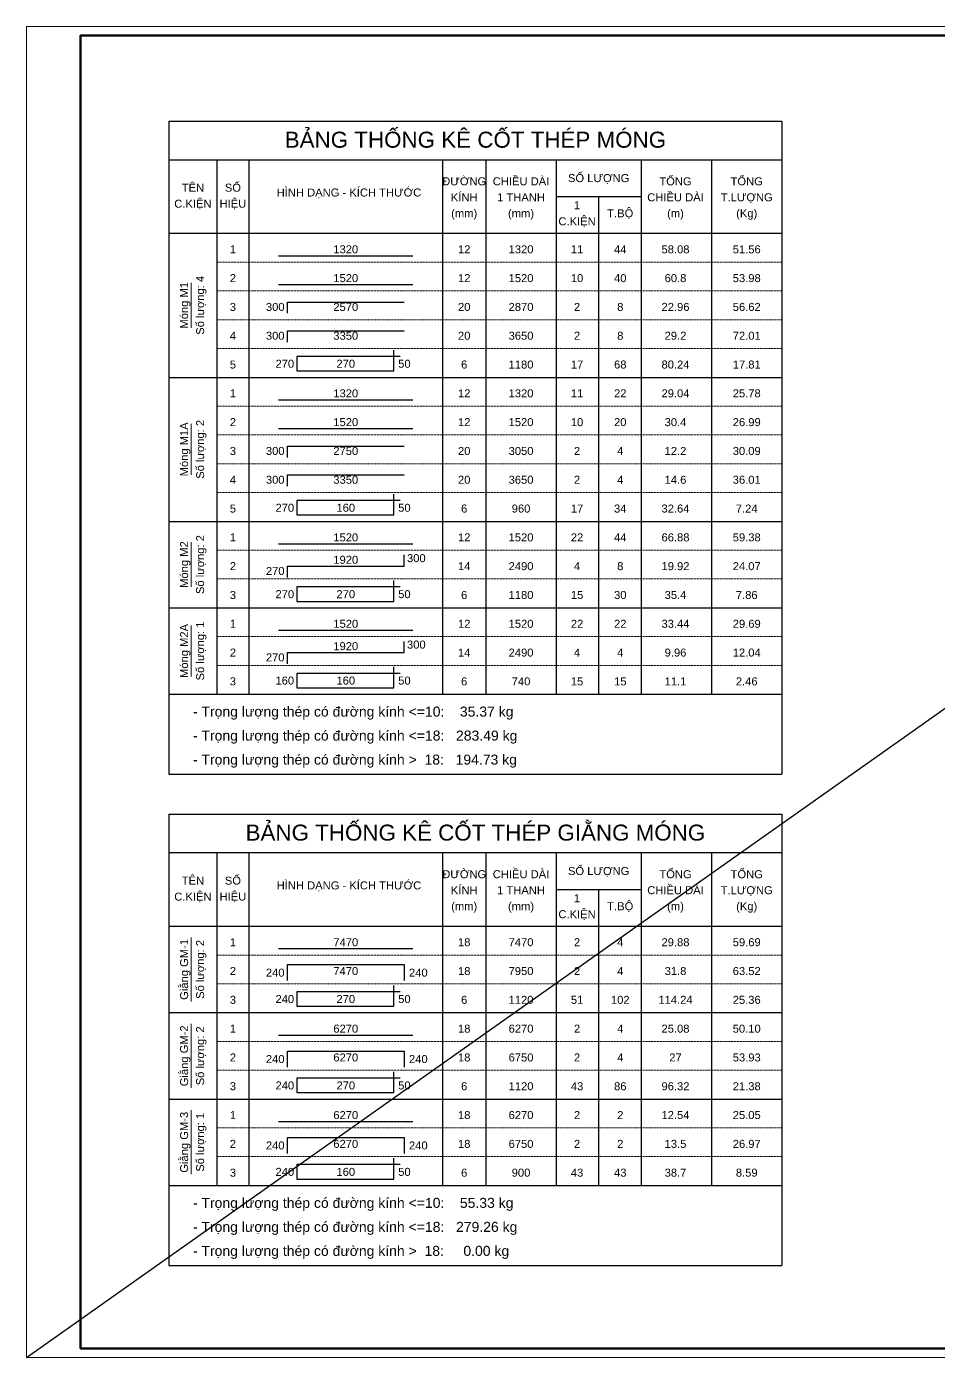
# Model space of a CAD drawing. Header units: millimetres. Extents: x -178395 to 493851, y -561170 to -280028.
# Drawn here: x 355251 to 369492, y -471455 to -450665 of the extents above; entities that cross this region are included whole.
import ezdxf
from ezdxf.enums import TextEntityAlignment as Align

# ---------------------------------------------------------------- set-up
doc = ezdxf.new("R2010")
doc.units = ezdxf.units.MM
doc.header["$MEASUREMENT"] = 0
doc.linetypes.add('HIDDEN', pattern=[0.375, 0.25, -0.125])
doc.layers.get('Defpoints').update_dxf_attribs({"color": 1})
doc.layers.add('KCS_Plotter', color=11, linetype='Continuous', plot=False)
for name, color, linetype, lineweight in [('Khungten_LCDI', 7, 'Continuous', 5), ('LC MANH DUT', 35, 'HIDDEN', 5), ('LC Net dam 1', 30, 'Continuous', 30), ('LC Net thay', 63, 'Continuous', 25), ('LC Text1', 3, 'Continuous', 20)]:
    doc.layers.add(name, color=color, linetype=linetype, lineweight=lineweight)
doc.styles.add('Hoa', font='micross_0.ttf')
doc.styles.add('Khungten', font='VHAVAN.TTF', dxfattribs={"width": 0.9, "height": 5000})
doc.styles.add('LC 1', font='VHAVANB.TTF')
doc.styles.add('Thuong', font='micross_0.ttf')
doc.styles.add('Title', font='VHBLACK.TTF', dxfattribs={"width": 0.8})

# ---------------------------------------------------------------- blocks, each defined once
blk = doc.blocks.new('lcdi fix')
at = {"layer": 'Defpoints', "lineweight": 0}
blk.add_lwpolyline([(-1200, -14850), (-1200, 14850), (40800, 14850), (40800, -14850)], close=True, dxfattribs=at)
at = {"layer": 'Khungten_LCDI', "color": 5, "lineweight": 60}
blk.add_lwpolyline([(0, -14650), (0, 14650), (40600, 14650), (40600, -14650)], close=True, dxfattribs=at)
at = {"color": 7, "style": 'Khungten', "width": 0.8}
for tag, p in [('REVISION', (39499, -10746)), ('NGAYHT', (39546, -11609))]:
    blk.add_attdef(tag, text='', height=200, dxfattribs=at).set_placement(p, align=Align.CENTER)
at = {"layer": 'LC Text1', "color": 3, "style": 'LC 1', "width": 1.834006}
for tag, p, p2 in [('TENBANVE1', (36913, -8886), (40339, -8886)), ('TENBANVE2', (36913, -9562), (40339, -9562))]:
    blk.add_attdef(tag, text='', height=250, dxfattribs=at).set_placement(p, p2, align=Align.FIT)
at = {"layer": 'LC Text1', "style": 'Title', "width": 0.7}
blk.add_attdef('SOBANVE', text='', height=250, dxfattribs=at).set_placement((39562, -13896), align=Align.CENTER)

msp = doc.modelspace()

# ---------------------------------------------------------------- linework, layer by layer
at = {"layer": 'KCS_Plotter', "ltscale": 250}
msp.add_line((355251, -471455.4), (384651, -450665.4), dxfattribs=at)
at = {"layer": 'LC MANH DUT'}
for p, q in [((358223.1, -454344.5), (367048.1, -454344.5)), ((358223.1, -454794.5), (367048.1, -454794.5)), ((358223.1, -455244.5), (367048.1, -455244.5)), ((358223.1, -455694.5), (367048.1, -455694.5)), ((358223.1, -456144.5), (367048.1, -456144.5)), ((358223.1, -456594.5), (367048.1, -456594.5)), ((358223.1, -457044.5), (367048.1, -457044.5)), ((358223.1, -457494.5), (367048.1, -457494.5)), ((358223.1, -457944.5), (367048.1, -457944.5)), ((358223.1, -458394.5), (367048.1, -458394.5)), ((358223.1, -458844.5), (367048.1, -458844.5)), ((358223.1, -459294.5), (367048.1, -459294.5)), ((358223.1, -459744.5), (367048.1, -459744.5)), ((358223.1, -460194.5), (367048.1, -460194.5)), ((358223.1, -460644.5), (367048.1, -460644.5)), ((358223.1, -461094.5), (367048.1, -461094.5)), ((358223.1, -465169.5), (367048.1, -465169.5)), ((358223.1, -465619.5), (367048.1, -465619.5)), ((358223.1, -466069.5), (367048.1, -466069.5)), ((358223.1, -466519.5), (367048.1, -466519.5)), ((358223.1, -466969.5), (367048.1, -466969.5)), ((358223.1, -467419.5), (367048.1, -467419.5)), ((358223.1, -467869.5), (367048.1, -467869.5)), ((358223.1, -468319.5), (367048.1, -468319.5)), ((358223.1, -468769.5), (367048.1, -468769.5))]:
    msp.add_line(p, q, dxfattribs=at)
at = {"layer": 'LC Net dam 1'}
for points in [[(359185.6, -454244.5), (361285.6, -454244.5)], [(359185.6, -454694.5), (361285.6, -454694.5)], [(359323.1, -455144.5), (359323.1, -454969.5), (361148.1, -454969.5)], [(359323.1, -455594.5), (359323.1, -455419.5), (361148.1, -455419.5)], [(361085.6, -455819.5), (359473.1, -455819.5), (359473.1, -456044.5), (360985.6, -456044.5), (360985.6, -455719.5)], [(359185.6, -456494.5), (361285.6, -456494.5)], [(359185.6, -456944.5), (361285.6, -456944.5)], [(359323.1, -457394.5), (359323.1, -457219.5), (361148.1, -457219.5)], [(359323.1, -457844.5), (359323.1, -457669.5), (361148.1, -457669.5)], [(361085.6, -458069.5), (359473.1, -458069.5), (359473.1, -458294.5), (360985.6, -458294.5), (360985.6, -457969.5)], [(359185.6, -458744.5), (361285.6, -458744.5)], [(359323.1, -459269.5), (359323.1, -459094.5), (361148.1, -459094.5), (361148.1, -458919.5)], [(361085.6, -459419.5), (359473.1, -459419.5), (359473.1, -459644.5), (360985.6, -459644.5), (360985.6, -459319.5)], [(359185.6, -460094.5), (361285.6, -460094.5)], [(359323.1, -460619.5), (359323.1, -460444.5), (361148.1, -460444.5), (361148.1, -460269.5)], [(361085.6, -460769.5), (359473.1, -460769.5), (359473.1, -460994.5), (360985.6, -460994.5), (360985.6, -460669.5)], [(359185.6, -465069.5), (361285.6, -465069.5)], [(359323.1, -465569.5), (359323.1, -465319.5), (361148.1, -465319.5), (361148.1, -465569.5)], [(361085.6, -465744.5), (359473.1, -465744.5), (359473.1, -465969.5), (360985.6, -465969.5), (360985.6, -465644.5)], [(359185.6, -466419.5), (361285.6, -466419.5)], [(359323.1, -466919.5), (359323.1, -466669.5), (361148.1, -466669.5), (361148.1, -466919.5)], [(361085.6, -467094.5), (359473.1, -467094.5), (359473.1, -467319.5), (360985.6, -467319.5), (360985.6, -466994.5)], [(359185.6, -467769.5), (361285.6, -467769.5)], [(359323.1, -468269.5), (359323.1, -468019.5), (361148.1, -468019.5), (361148.1, -468269.5)], [(361085.6, -468444.5), (359473.1, -468444.5), (359473.1, -468669.5), (360985.6, -468669.5), (360985.6, -468344.5)]]:
    msp.add_lwpolyline(points, dxfattribs=at)
at = {"layer": 'LC Net thay'}
for p, q in [((357473.1, -452144.5), (367048.1, -452144.5)), ((357473.1, -452144.5), (357473.1, -462344.5)), ((367048.1, -452144.5), (367048.1, -462344.5)), ((357473.1, -452744.5), (367048.1, -452744.5)), ((358223.1, -452744.5), (358223.1, -461094.5)), ((358723.1, -452744.5), (358723.1, -461094.5)), ((361748.1, -452744.5), (361748.1, -461094.5)), ((362423.1, -452744.5), (362423.1, -461094.5)), ((363523.1, -452744.5), (363523.1, -461094.5)), ((364848.1, -452744.5), (364848.1, -461094.5)), ((365948.1, -452744.5), (365948.1, -461094.5)), ((363523.1, -453319.5), (364848.1, -453319.5)), ((364185.6, -453319.5), (364185.6, -461094.5)), ((357473.1, -453894.5), (367048.1, -453894.5)), ((357473.1, -456144.5), (367048.1, -456144.5)), ((357473.1, -458394.5), (367048.1, -458394.5)), ((357473.1, -459744.5), (367048.1, -459744.5)), ((357473.1, -461094.5), (367048.1, -461094.5)), ((357473.1, -461094.5), (367048.1, -461094.5)), ((357473.1, -462344.5), (367048.1, -462344.5)), ((357473.1, -462969.5), (367048.1, -462969.5)), ((357473.1, -462969.5), (357473.1, -470019.5)), ((367048.1, -462969.5), (367048.1, -470019.5)), ((357473.1, -463569.5), (367048.1, -463569.5)), ((358223.1, -463569.5), (358223.1, -468769.5)), ((358723.1, -463569.5), (358723.1, -468769.5)), ((361748.1, -463569.5), (361748.1, -468769.5)), ((362423.1, -463569.5), (362423.1, -468769.5)), ((363523.1, -463569.5), (363523.1, -468769.5)), ((364848.1, -463569.5), (364848.1, -468769.5)), ((365948.1, -463569.5), (365948.1, -468769.5)), ((363523.1, -464144.5), (364848.1, -464144.5)), ((364185.6, -464144.5), (364185.6, -468769.5)), ((357473.1, -464719.5), (367048.1, -464719.5)), ((357473.1, -466069.5), (367048.1, -466069.5)), ((357473.1, -467419.5), (367048.1, -467419.5)), ((357473.1, -468769.5), (367048.1, -468769.5)), ((357473.1, -468769.5), (367048.1, -468769.5)), ((357473.1, -470019.5), (367048.1, -470019.5))]:
    msp.add_line(p, q, dxfattribs=at)
at = {"layer": 'LC Text1'}
for p, q in [((357823.1, -455369.5), (357823.1, -454669.5)), ((357823.1, -457669.5), (357823.1, -456869.5)), ((357823.1, -459419.5), (357823.1, -458719.5)), ((357823.1, -460819.5), (357823.1, -460019.5)), ((357823.1, -465894.5), (357823.1, -464894.5)), ((357823.1, -467244.5), (357823.1, -466244.5)), ((357823.1, -468594.5), (357823.1, -467594.5))]:
    msp.add_line(p, q, dxfattribs=at)

# ---------------------------------------------------------------- block references
at = {"layer": 'LC Net thay', "xscale": 0.7, "yscale": 0.7, "zscale": 0.7}
msp.add_blockref('lcdi fix', (356091, -461060.4), dxfattribs=at)

# ---------------------------------------------------------------- texts
at = {"layer": 'LC Text1', "color": 4, "style": 'Hoa'}
for s, p in [('BẢNG THỐNG KÊ CỐT THÉP MÓNG', (362260.6, -452557)), ('BẢNG THỐNG KÊ CỐT THÉP GIẰNG MÓNG', (362260.6, -463382))]:
    msp.add_text(s, height=250, dxfattribs=at).set_placement(p, align=Align.CENTER)
at = {"layer": 'LC Text1'}
for s, style, p in [('ĐƯỜNG', 'Hoa', (362085.6, -453144.5)), ('CHIỀU DÀI', 'Hoa', (362973.1, -453144.5)), ('SỐ LƯỢNG', 'Hoa', (364185.6, -453094.5)), ('TỔNG', 'Hoa', (365385.6, -453144.5)), ('TỔNG', 'Hoa', (366498.1, -453144.5)), ('TÊN', 'Hoa', (357848.1, -453244.5)), ('SỐ', 'Hoa', (358473.1, -453244.5)), ('HÌNH DẠNG - KÍCH THƯỚC', 'Hoa', (360285.6, -453319.5)), ('C.KIỆN', 'Hoa', (357848.1, -453494.5)), ('HIỆU', 'Hoa', (358473.1, -453494.5)), ('KÍNH', 'Hoa', (362085.6, -453394.5)), ('1 THANH', 'Hoa', (362973.1, -453394.5)), ('1', 'Hoa', (363848.1, -453519.5)), ('CHIỀU DÀI', 'Hoa', (365385.6, -453394.5)), ('T.LƯỢNG', 'Hoa', (366498.1, -453394.5)), ('(mm)', 'Thuong', (362085.6, -453644.5)), ('(mm)', 'Thuong', (362973.1, -453644.5)), ('C.KIỆN', 'Hoa', (363848.1, -453769.5)), ('T.BỘ', 'Hoa', (364523.1, -453644.5)), ('(m)', 'Thuong', (365385.6, -453644.5)), ('(Kg)', 'Thuong', (366498.1, -453644.5)), ('ĐƯỜNG', 'Hoa', (362085.6, -463969.5)), ('CHIỀU DÀI', 'Hoa', (362973.1, -463969.5)), ('SỐ LƯỢNG', 'Hoa', (364185.6, -463919.5)), ('TỔNG', 'Hoa', (365385.6, -463969.5)), ('TỔNG', 'Hoa', (366498.1, -463969.5)), ('TÊN', 'Hoa', (357848.1, -464069.5)), ('SỐ', 'Hoa', (358473.1, -464069.5)), ('HÌNH DẠNG - KÍCH THƯỚC', 'Hoa', (360285.6, -464144.5)), ('C.KIỆN', 'Hoa', (357848.1, -464319.5)), ('HIỆU', 'Hoa', (358473.1, -464319.5)), ('KÍNH', 'Hoa', (362085.6, -464219.5)), ('1 THANH', 'Hoa', (362973.1, -464219.5)), ('1', 'Hoa', (363848.1, -464344.5)), ('CHIỀU DÀI', 'Hoa', (365385.6, -464219.5)), ('T.LƯỢNG', 'Hoa', (366498.1, -464219.5)), ('(mm)', 'Thuong', (362085.6, -464469.5)), ('(mm)', 'Thuong', (362973.1, -464469.5)), ('C.KIỆN', 'Hoa', (363848.1, -464594.5)), ('T.BỘ', 'Hoa', (364523.1, -464469.5)), ('(m)', 'Thuong', (365385.6, -464469.5)), ('(Kg)', 'Thuong', (366498.1, -464469.5))]:
    msp.add_text(s, height=125, dxfattribs=dict(at, style=style)).set_placement(p, align=Align.CENTER)
at = {"layer": 'LC Text1', "style": 'Hoa'}
for s, p in [('1', (358473.1, -454244.5)), ('1320', (360235.6, -454244.5)), ('12', (362085.6, -454244.5)), ('1320', (362973.1, -454244.5)), ('11', (363848.1, -454244.5)), ('44', (364523.1, -454244.5)), ('58.08', (365385.6, -454244.5)), ('51.56', (366498.1, -454244.5)), ('2', (358473.1, -454694.5)), ('1520', (360235.6, -454694.5)), ('12', (362085.6, -454694.5)), ('1520', (362973.1, -454694.5)), ('10', (363848.1, -454694.5)), ('40', (364523.1, -454694.5)), ('60.8', (365385.6, -454694.5)), ('53.98', (366498.1, -454694.5)), ('3', (358473.1, -455144.5)), ('2570', (360235.6, -455144.5)), ('20', (362085.6, -455144.5)), ('4', (358473.1, -455594.5)), ('3350', (360235.6, -455594.5)), ('20', (362085.6, -455594.5)), ('5', (358473.1, -456044.5)), ('270', (360235.6, -456032)), ('6', (362085.6, -456044.5)), ('1', (358473.1, -456494.5)), ('1320', (360235.6, -456494.5)), ('12', (362085.6, -456494.5)), ('1320', (362973.1, -456494.5)), ('11', (363848.1, -456494.5)), ('22', (364523.1, -456494.5)), ('29.04', (365385.6, -456494.5)), ('25.78', (366498.1, -456494.5)), ('2', (358473.1, -456944.5)), ('1520', (360235.6, -456944.5)), ('12', (362085.6, -456944.5)), ('1520', (362973.1, -456944.5)), ('10', (363848.1, -456944.5)), ('20', (364523.1, -456944.5)), ('30.4', (365385.6, -456944.5)), ('26.99', (366498.1, -456944.5)), ('3', (358473.1, -457394.5)), ('2750', (360235.6, -457394.5)), ('20', (362085.6, -457394.5)), ('4', (358473.1, -457844.5)), ('3350', (360235.6, -457844.5)), ('20', (362085.6, -457844.5)), ('5', (358473.1, -458294.5)), ('160', (360235.6, -458282)), ('6', (362085.6, -458294.5)), ('1', (358473.1, -458744.5)), ('1520', (360235.6, -458744.5)), ('12', (362085.6, -458744.5)), ('1520', (362973.1, -458744.5)), ('22', (363848.1, -458744.5)), ('44', (364523.1, -458744.5)), ('66.88', (365385.6, -458744.5)), ('59.38', (366498.1, -458744.5)), ('2', (358473.1, -459194.5)), ('1920', (360235.6, -459094.5)), ('14', (362085.6, -459194.5)), ('3', (358473.1, -459644.5)), ('270', (360235.6, -459632)), ('6', (362085.6, -459644.5)), ('1', (358473.1, -460094.5)), ('1520', (360235.6, -460094.5)), ('12', (362085.6, -460094.5)), ('1520', (362973.1, -460094.5)), ('22', (363848.1, -460094.5)), ('22', (364523.1, -460094.5)), ('33.44', (365385.6, -460094.5)), ('29.69', (366498.1, -460094.5)), ('1920', (360235.6, -460444.5)), ('2', (358473.1, -460544.5)), ('14', (362085.6, -460544.5)), ('3', (358473.1, -460994.5)), ('160', (360235.6, -460982)), ('6', (362085.6, -460994.5)), ('1', (358473.1, -465069.5)), ('7470', (360235.6, -465069.5)), ('18', (362085.6, -465069.5)), ('7470', (362973.1, -465069.5)), ('2', (363848.1, -465069.5)), ('4', (364523.1, -465069.5)), ('29.88', (365385.6, -465069.5)), ('59.69', (366498.1, -465069.5)), ('2', (358473.1, -465519.5)), ('7470', (360235.6, -465519.5)), ('18', (362085.6, -465519.5)), ('3', (358473.1, -465969.5)), ('270', (360235.6, -465957)), ('6', (362085.6, -465969.5)), ('1', (358473.1, -466419.5)), ('6270', (360235.6, -466419.5)), ('18', (362085.6, -466419.5)), ('6270', (362973.1, -466419.5)), ('2', (363848.1, -466419.5)), ('4', (364523.1, -466419.5)), ('25.08', (365385.6, -466419.5)), ('50.10', (366498.1, -466419.5)), ('2', (358473.1, -466869.5)), ('6270', (360235.6, -466869.5)), ('18', (362085.6, -466869.5)), ('270', (360235.6, -467307)), ('3', (358473.1, -467319.5)), ('6', (362085.6, -467319.5)), ('1', (358473.1, -467769.5)), ('6270', (360235.6, -467769.5)), ('18', (362085.6, -467769.5)), ('6270', (362973.1, -467769.5)), ('2', (363848.1, -467769.5)), ('2', (364523.1, -467769.5)), ('12.54', (365385.6, -467769.5)), ('25.05', (366498.1, -467769.5)), ('2', (358473.1, -468219.5)), ('6270', (360235.6, -468219.5)), ('18', (362085.6, -468219.5)), ('3', (358473.1, -468669.5)), ('160', (360235.6, -468657)), ('6', (362085.6, -468669.5))]:
    msp.add_text(s, height=125, dxfattribs=at).set_placement(p, align=Align.BOTTOM_CENTER)
for s, p in [('Móng M1', (357773.1, -455019.5)), ('Số lượng: 4', (358023.1, -455019.5)), ('Móng M1A', (357773.1, -457269.5)), ('Số lượng: 2', (358023.1, -457269.5)), ('Số lượng: 2', (358023.1, -459069.5)), ('Móng M2', (357773.1, -459069.5)), ('Móng M2A', (357773.1, -460419.5)), ('Số lượng: 1', (358023.1, -460419.5)), ('Giằng GM-1', (357773.1, -465394.5)), ('Số lượng: 2', (358023.1, -465394.5)), ('Giằng GM-2', (357773.1, -466744.5)), ('Số lượng: 2', (358023.1, -466744.5)), ('Giằng GM-3', (357773.1, -468094.5)), ('Số lượng: 1', (358023.1, -468094.5))]:
    msp.add_text(s, height=125, rotation=90.00021, dxfattribs=at).set_placement(p, align=Align.CENTER)
for s, p in [('300', (359279.4, -455144.5)), ('300', (359279.4, -455594.5)), ('270', (359429.4, -456032)), ('300', (359279.4, -457394.5)), ('300', (359279.4, -457844.5)), ('270', (359429.4, -458282)), ('270', (359279.4, -459269.5)), ('270', (359429.4, -459632)), ('270', (359279.4, -460619.5)), ('160', (359429.4, -460982)), ('240', (359279.4, -465544.5)), ('240', (359429.4, -465957)), ('240', (359279.4, -466894.5)), ('240', (359429.4, -467307)), ('240', (359279.4, -468244.5)), ('240', (359429.4, -468657))]:
    msp.add_text(s, height=125, dxfattribs=at).set_placement(p, align=Align.BOTTOM_RIGHT)
at = {"layer": 'LC Text1', "color": 7, "style": 'Hoa'}
for s, p in [('2870', (362973.1, -455144.5)), ('2', (363848.1, -455144.5)), ('8', (364523.1, -455144.5)), ('22.96', (365385.6, -455144.5)), ('56.62', (366498.1, -455144.5)), ('3650', (362973.1, -455594.5)), ('2', (363848.1, -455594.5)), ('8', (364523.1, -455594.5)), ('29.2', (365385.6, -455594.5)), ('72.01', (366498.1, -455594.5)), ('1180', (362973.1, -456044.5)), ('17', (363848.1, -456044.5)), ('68', (364523.1, -456044.5)), ('80.24', (365385.6, -456044.5)), ('17.81', (366498.1, -456044.5)), ('3050', (362973.1, -457394.5)), ('2', (363848.1, -457394.5)), ('4', (364523.1, -457394.5)), ('12.2', (365385.6, -457394.5)), ('30.09', (366498.1, -457394.5)), ('3650', (362973.1, -457844.5)), ('2', (363848.1, -457844.5)), ('4', (364523.1, -457844.5)), ('14.6', (365385.6, -457844.5)), ('36.01', (366498.1, -457844.5)), ('960', (362973.1, -458294.5)), ('17', (363848.1, -458294.5)), ('34', (364523.1, -458294.5)), ('32.64', (365385.6, -458294.5)), ('7.24', (366498.1, -458294.5)), ('2490', (362973.1, -459194.5)), ('4', (363848.1, -459194.5)), ('8', (364523.1, -459194.5)), ('19.92', (365385.6, -459194.5)), ('24.07', (366498.1, -459194.5)), ('1180', (362973.1, -459644.5)), ('15', (363848.1, -459644.5)), ('30', (364523.1, -459644.5)), ('35.4', (365385.6, -459644.5)), ('7.86', (366498.1, -459644.5)), ('2490', (362973.1, -460544.5)), ('4', (363848.1, -460544.5)), ('4', (364523.1, -460544.5)), ('9.96', (365385.6, -460544.5)), ('12.04', (366498.1, -460544.5)), ('740', (362973.1, -460994.5)), ('15', (363848.1, -460994.5)), ('15', (364523.1, -460994.5)), ('11.1', (365385.6, -460994.5)), ('2.46', (366498.1, -460994.5)), ('7950', (362973.1, -465519.5)), ('2', (363848.1, -465519.5)), ('4', (364523.1, -465519.5)), ('31.8', (365385.6, -465519.5)), ('63.52', (366498.1, -465519.5)), ('1120', (362973.1, -465969.5)), ('51', (363848.1, -465969.5)), ('102', (364523.1, -465969.5)), ('114.24', (365385.6, -465969.5)), ('25.36', (366498.1, -465969.5)), ('6750', (362973.1, -466869.5)), ('2', (363848.1, -466869.5)), ('4', (364523.1, -466869.5)), ('27', (365385.6, -466869.5)), ('53.93', (366498.1, -466869.5)), ('1120', (362973.1, -467319.5)), ('43', (363848.1, -467319.5)), ('86', (364523.1, -467319.5)), ('96.32', (365385.6, -467319.5)), ('21.38', (366498.1, -467319.5)), ('6750', (362973.1, -468219.5)), ('2', (363848.1, -468219.5)), ('2', (364523.1, -468219.5)), ('13.5', (365385.6, -468219.5)), ('26.97', (366498.1, -468219.5)), ('900', (362973.1, -468669.5)), ('43', (363848.1, -468669.5)), ('43', (364523.1, -468669.5)), ('38.7', (365385.6, -468669.5)), ('8.59', (366498.1, -468669.5))]:
    msp.add_text(s, height=125, dxfattribs=at).set_placement(p, align=Align.BOTTOM_CENTER)
at = {"layer": 'LC Text1', "style": 'Hoa'}
for s, p in [('50', (361054.4, -456032)), ('50', (361054.4, -458282)), ('300', (361191.9, -459069.5)), ('50', (361054.4, -459632)), ('300', (361191.9, -460419.5)), ('50', (361054.4, -460982)), ('240', (361223.1, -465544.5)), ('50', (361054.4, -465957)), ('240', (361223.1, -466894.5)), ('50', (361054.4, -467307)), ('240', (361223.1, -468244.5)), ('50', (361054.4, -468657))]:
    msp.add_text(s, height=125, dxfattribs=at).set_placement(p, align=Align.BOTTOM_LEFT)
for s, p in [('- Trọng lượng thép có đường kính <=10:    35.37 kg', (357848.1, -461444.5)), ('- Trọng lượng thép có đường kính <=18:   283.49 kg', (357848.1, -461819.5)), ('- Trọng lượng thép có đường kính >  18:   194.73 kg', (357848.1, -462194.5)), ('- Trọng lượng thép có đường kính <=10:    55.33 kg', (357848.1, -469119.5)), ('- Trọng lượng thép có đường kính <=18:   279.26 kg', (357848.1, -469494.5)), ('- Trọng lượng thép có đường kính >  18:     0.00 kg', (357848.1, -469869.5))]:
    msp.add_text(s, height=156.25, dxfattribs=at).set_placement(p)

doc.saveas('drawing.dxf')
